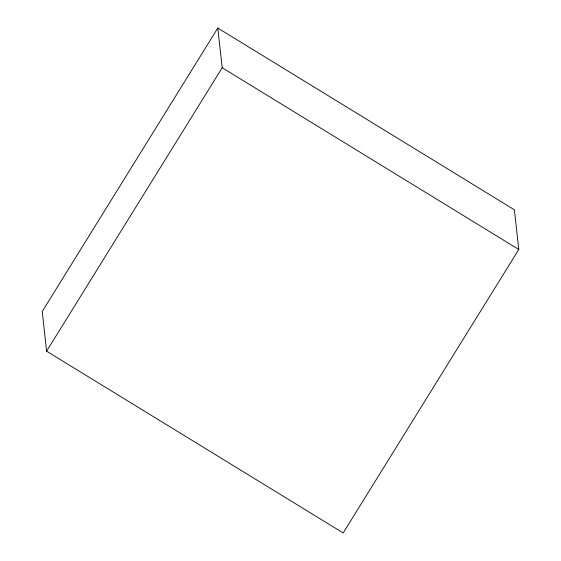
<?xml version="1.0" encoding="UTF-8"?>
<svg xmlns="http://www.w3.org/2000/svg" width="561" height="561" viewBox="0 0 561 561"><rect width="100%" height="100%" fill="white"/><g stroke="black" fill="none" stroke-linecap="round" stroke-linejoin="round"><path stroke-width="0.84" d="M217.808 28.05L42.222 311.509L46.605 351.2L343.192 532.95L518.778 249.491L514.395 209.8L217.808 28.05L222.191 67.741L46.605 351.2M222.191 67.741L518.778 249.491"/></g></svg>
